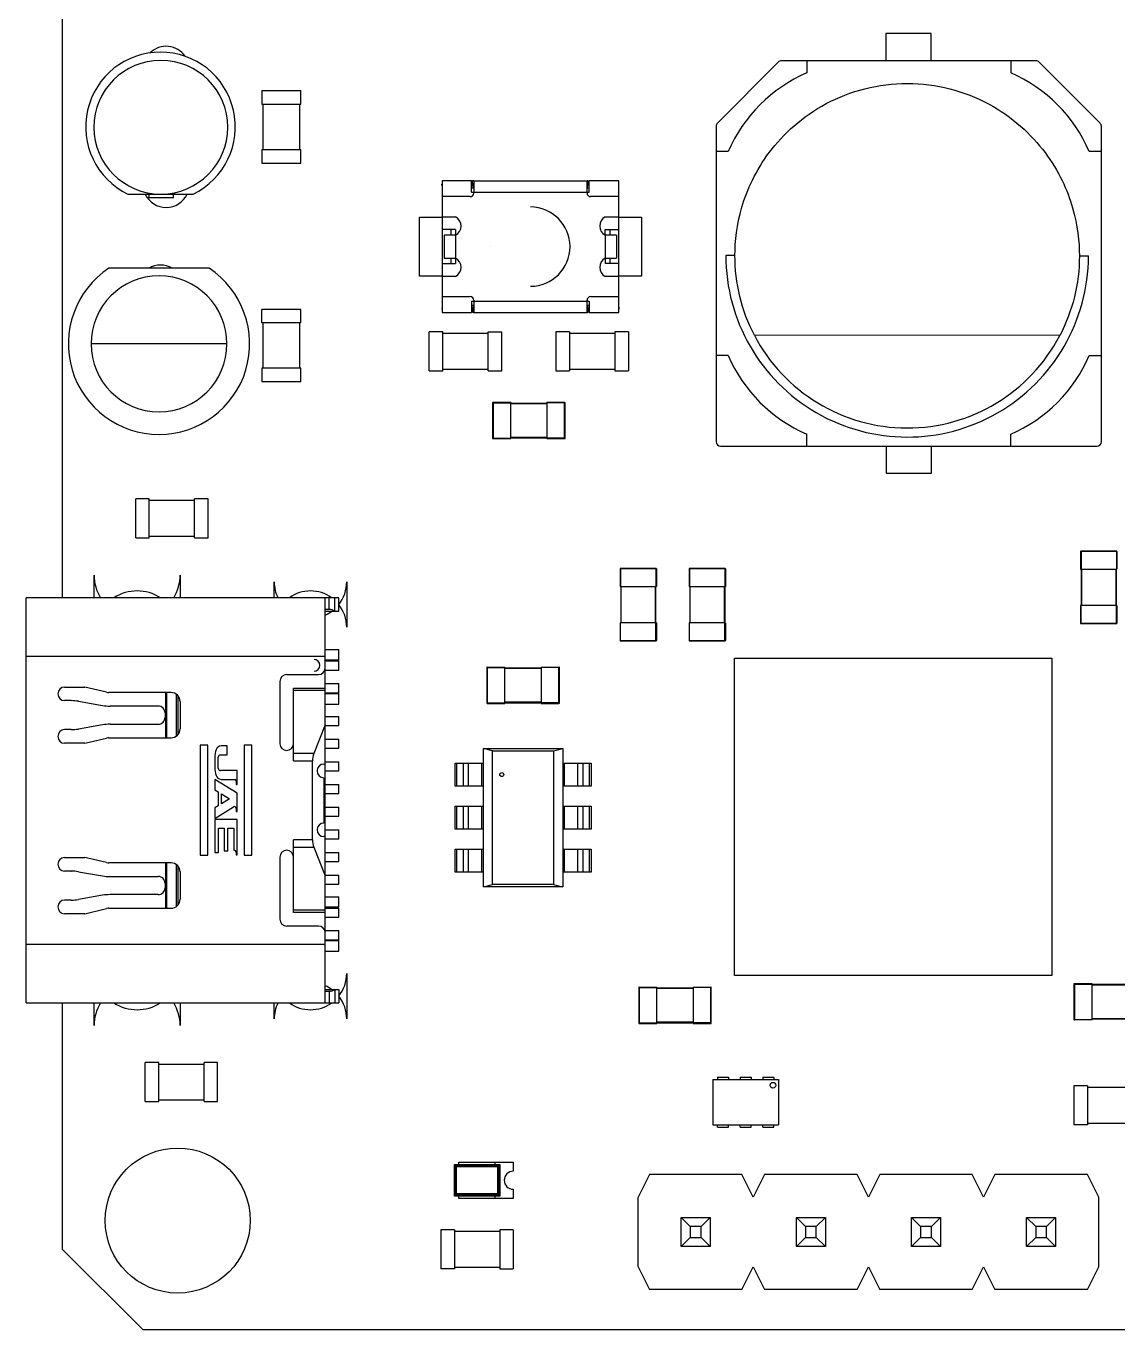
# Model space of a CAD drawing. Header units: millimetres. Extents: x -0.7 to 50.1, y 0.1 to 47.9.
# Drawn here: x -0.68 to 23.41, y 0.13 to 28.89 of the extents above; entities that cross this region are included whole.
import ezdxf

# ---------------------------------------------------------------- set-up
doc = ezdxf.new("R2010")
doc.units = ezdxf.units.MM

msp = doc.modelspace()

# ---------------------------------------------------------------- linework, layer by layer
at = {"color": 7, "linetype": 'Continuous', "lineweight": 25}
for p, q in [((0.127, 16.281), (0.127, 46.609)), ((19.294, 28.728), (18.294, 28.728)), ((18.294, 28.728), (18.294, 28.126)), ((19.294, 28.126), (19.294, 28.728)), ((15.917, 28.097), (14.575, 26.755)), ((21.604, 28.126), (15.987, 28.126)), ((16.546, 28.126), (16.546, 27.859)), ((21.046, 28.126), (21.046, 27.859)), ((23.017, 26.755), (21.675, 28.097)), ((4.523, 27.47), (4.523, 27.17)), ((4.523, 27.47), (5.383, 27.47)), ((5.383, 27.17), (5.383, 27.47)), ((4.523, 27.17), (5.383, 27.17)), ((4.553, 26.17), (4.553, 27.17)), ((5.353, 27.17), (5.353, 26.17)), ((14.546, 26.684), (14.546, 19.726)), ((23.046, 19.726), (23.046, 26.684)), ((4.523, 26.17), (4.523, 25.87)), ((4.523, 26.17), (5.383, 26.17)), ((5.383, 25.87), (5.383, 26.17)), ((14.813, 26.126), (14.546, 26.126)), ((23.046, 26.126), (22.779, 26.126)), ((4.523, 25.87), (5.383, 25.87)), ((8.498, 25.406), (8.494, 25.405)), ((8.498, 25.367), (8.494, 25.405)), ((9.148, 25.478), (8.498, 25.478)), ((8.498, 25.478), (8.498, 23.653)), ((9.148, 25.228), (9.148, 25.478)), ((9.172, 25.477), (9.148, 25.474)), ((9.148, 25.328), (9.198, 25.328)), ((9.187, 25.328), (9.172, 25.477)), ((9.198, 25.478), (11.698, 25.478)), ((9.198, 25.478), (9.198, 25.211)), ((11.698, 25.211), (11.698, 25.478)), ((11.698, 25.328), (11.748, 25.328)), ((11.709, 25.328), (11.724, 25.477)), ((11.724, 25.477), (11.748, 25.474)), ((12.398, 25.478), (11.748, 25.478)), ((11.748, 25.228), (11.748, 25.478)), ((12.398, 23.653), (12.398, 25.478)), ((12.402, 25.405), (12.398, 25.406)), ((12.398, 25.367), (12.402, 25.405)), ((1.566, 25.187), (3.008, 25.187)), ((2.037, 25.108), (2.037, 25.187)), ((2.571, 25.108), (2.037, 25.108)), ((2.571, 25.108), (2.571, 25.187)), ((9.118, 25.131), (8.498, 25.131)), ((9.148, 25.228), (11.748, 25.228)), ((12.398, 25.131), (11.778, 25.131)), ((10.448, 24.903), (10.448, 24.903)), ((7.998, 24.678), (8.498, 24.678)), ((7.998, 23.378), (7.998, 24.678)), ((8.498, 24.684), (8.798, 24.684)), ((12.098, 24.684), (12.398, 24.684)), ((12.398, 24.678), (12.898, 24.678)), ((12.898, 24.678), (12.898, 23.378)), ((8.798, 24.403), (8.498, 24.403)), ((8.798, 24.28), (8.548, 24.28)), ((8.548, 24.28), (8.548, 23.776)), ((8.698, 24.28), (8.698, 24.403)), ((8.798, 24.403), (8.798, 24.28)), ((8.798, 24.28), (8.798, 23.653)), ((12.098, 24.403), (12.398, 24.403)), ((12.098, 24.28), (12.098, 24.403)), ((12.098, 24.28), (12.098, 23.653)), ((12.348, 24.28), (12.098, 24.28)), ((12.198, 24.403), (12.198, 24.28)), ((12.348, 24.28), (12.348, 23.776)), ((9.573, 24.028), (9.573, 24.028)), ((11.323, 24.028), (11.323, 24.028)), ((8.498, 23.653), (8.798, 23.653)), ((8.498, 23.653), (8.498, 22.578)), ((8.548, 23.776), (8.798, 23.776)), ((8.698, 23.653), (8.698, 23.776)), ((12.098, 23.776), (12.348, 23.776)), ((12.398, 23.653), (12.098, 23.653)), ((12.198, 23.776), (12.198, 23.653)), ((12.398, 22.578), (12.398, 23.653)), ((14.961, 23.832), (14.761, 23.833)), ((22.561, 23.823), (22.761, 23.822)), ((3.359, 23.55), (1.148, 23.55)), ((2.254, 23.384), (2.254, 23.384)), ((8.498, 23.378), (7.998, 23.378)), ((8.798, 23.372), (8.498, 23.372)), ((12.398, 23.372), (12.098, 23.372)), ((12.898, 23.378), (12.398, 23.378)), ((8.498, 22.925), (9.118, 22.925)), ((9.148, 22.828), (9.148, 22.578)), ((9.148, 22.828), (11.748, 22.828)), ((9.198, 22.728), (9.148, 22.728)), ((9.187, 22.728), (9.172, 22.579)), ((9.198, 22.845), (9.198, 22.578)), ((11.698, 22.578), (11.698, 22.845)), ((11.748, 22.728), (11.698, 22.728)), ((11.709, 22.728), (11.724, 22.579)), ((11.748, 22.828), (11.748, 22.578)), ((11.778, 22.925), (12.398, 22.925)), ((4.523, 22.344), (4.523, 22.644)), ((5.383, 22.644), (4.523, 22.644)), ((5.383, 22.344), (5.383, 22.644)), ((8.498, 22.689), (8.494, 22.651)), ((8.498, 22.65), (8.494, 22.651)), ((8.498, 22.578), (9.148, 22.578)), ((9.172, 22.579), (9.148, 22.582)), ((9.198, 22.578), (11.698, 22.578)), ((11.748, 22.582), (11.724, 22.579)), ((11.748, 22.578), (12.398, 22.578)), ((12.398, 22.689), (12.402, 22.651)), ((12.402, 22.651), (12.398, 22.65)), ((5.383, 22.344), (4.523, 22.344)), ((4.553, 21.344), (4.553, 22.344)), ((5.353, 22.344), (5.353, 21.344)), ((3.754, 21.884), (0.754, 21.884)), ((4.254, 21.884), (4.254, 21.884)), ((8.517, 22.147), (8.217, 22.147)), ((8.217, 21.287), (8.217, 22.147)), ((8.517, 21.287), (8.517, 22.147)), ((8.517, 22.117), (9.517, 22.117)), ((9.517, 22.147), (9.817, 22.147)), ((9.517, 21.287), (9.517, 22.147)), ((9.817, 21.287), (9.817, 22.147)), ((11.311, 22.147), (11.011, 22.147)), ((11.011, 22.147), (11.011, 21.287)), ((11.311, 22.147), (11.311, 21.287)), ((11.311, 22.117), (12.311, 22.117)), ((12.611, 22.147), (12.311, 22.147)), ((12.311, 22.147), (12.311, 21.287)), ((12.611, 22.147), (12.611, 21.287)), ((22.127, 22.064), (15.39, 22.073)), ((14.813, 21.626), (14.546, 21.626)), ((22.779, 21.626), (23.046, 21.626)), ((4.523, 21.344), (4.523, 21.044)), ((5.383, 21.344), (4.523, 21.344)), ((5.383, 21.044), (5.383, 21.344)), ((9.517, 21.317), (8.517, 21.317)), ((12.311, 21.317), (11.311, 21.317)), ((5.383, 21.044), (4.523, 21.044)), ((8.217, 21.287), (8.517, 21.287)), ((9.517, 21.287), (9.817, 21.287)), ((11.011, 21.287), (11.311, 21.287)), ((12.311, 21.287), (12.611, 21.287)), ((9.614, 20.583), (10.014, 20.583)), ((9.614, 20.583), (9.614, 19.803)), ((9.624, 20.593), (9.624, 19.793)), ((9.624, 20.593), (10.014, 20.593)), ((10.014, 19.793), (10.014, 20.593)), ((10.014, 20.578), (10.814, 20.578)), ((10.014, 20.568), (10.814, 20.568)), ((10.814, 20.593), (11.204, 20.593)), ((10.814, 20.593), (10.814, 19.793)), ((11.214, 20.583), (10.814, 20.583)), ((11.204, 19.793), (11.204, 20.593)), ((11.214, 19.803), (11.214, 20.583)), ((2.254, 20.384), (2.254, 20.384)), ((2.254, 19.884), (2.254, 19.884)), ((16.546, 19.626), (16.546, 19.893)), ((21.046, 19.626), (21.046, 19.893)), ((9.614, 19.803), (10.014, 19.803)), ((9.624, 19.793), (10.014, 19.793)), ((10.814, 19.818), (10.014, 19.818)), ((10.014, 19.808), (10.814, 19.808)), ((11.214, 19.803), (10.814, 19.803)), ((10.814, 19.793), (11.204, 19.793)), ((14.646, 19.626), (22.946, 19.626)), ((18.3, 19.626), (18.3, 19.028)), ((19.3, 19.028), (19.3, 19.626)), ((18.3, 19.028), (19.3, 19.028)), ((2.04, 18.464), (1.74, 18.464)), ((1.74, 17.604), (1.74, 18.464)), ((2.04, 17.604), (2.04, 18.464)), ((2.04, 18.434), (3.04, 18.434)), ((3.34, 18.464), (3.04, 18.464)), ((3.04, 17.604), (3.04, 18.464)), ((3.34, 17.604), (3.34, 18.464)), ((1.74, 17.604), (2.04, 17.604)), ((3.04, 17.634), (2.04, 17.634)), ((3.04, 17.604), (3.34, 17.604)), ((23.387, 17.3), (22.587, 17.3)), ((22.587, 17.3), (22.587, 16.91)), ((22.597, 17.31), (22.597, 16.91)), ((23.377, 17.31), (22.597, 17.31)), ((23.377, 17.31), (23.377, 16.91)), ((23.387, 17.3), (23.387, 16.91)), ((0.821, 16.281), (0.821, 16.781)), ((2.721, 16.781), (2.721, 16.281)), ((13.227, 16.919), (12.427, 16.919)), ((12.427, 16.919), (12.427, 16.529)), ((12.437, 16.929), (12.437, 16.529)), ((13.217, 16.929), (12.437, 16.929)), ((13.217, 16.929), (13.217, 16.529)), ((13.227, 16.919), (13.227, 16.529)), ((14.751, 16.919), (13.951, 16.919)), ((13.951, 16.919), (13.951, 16.529)), ((13.961, 16.929), (13.961, 16.529)), ((14.741, 16.929), (13.961, 16.929)), ((14.741, 16.929), (14.741, 16.529)), ((14.751, 16.919), (14.751, 16.529)), ((22.587, 16.91), (23.387, 16.91)), ((22.602, 16.91), (22.602, 16.11)), ((22.612, 16.11), (22.612, 16.91)), ((23.362, 16.91), (23.362, 16.11)), ((23.372, 16.91), (23.372, 16.11)), ((4.796, 16.281), (4.796, 16.631)), ((6.396, 16.631), (6.396, 15.631)), ((12.427, 16.529), (13.227, 16.529)), ((12.442, 16.529), (12.442, 15.729)), ((12.452, 15.729), (12.452, 16.529)), ((13.202, 16.529), (13.202, 15.729)), ((13.212, 16.529), (13.212, 15.729)), ((13.951, 16.529), (14.751, 16.529)), ((13.966, 16.529), (13.966, 15.729)), ((13.976, 15.729), (13.976, 16.529)), ((14.726, 16.529), (14.726, 15.729)), ((14.736, 16.529), (14.736, 15.729)), ((6.221, 16.281), (-0.679, 16.281)), ((-0.679, 7.341), (-0.679, 16.281)), ((5.921, 7.341), (5.921, 16.281)), ((6.009, 16.031), (6.009, 16.281)), ((6.133, 15.983), (6.133, 16.281)), ((6.221, 15.981), (6.221, 16.281)), ((23.387, 16.11), (22.587, 16.11)), ((22.587, 16.11), (22.587, 15.72)), ((22.597, 15.71), (22.597, 16.11)), ((23.377, 15.71), (23.377, 16.11)), ((23.387, 16.11), (23.387, 15.72)), ((5.921, 16.031), (6.009, 16.031)), ((6.221, 15.981), (5.921, 15.981)), ((13.227, 15.729), (12.427, 15.729)), ((12.427, 15.729), (12.427, 15.339)), ((12.437, 15.329), (12.437, 15.729)), ((13.217, 15.329), (13.217, 15.729)), ((13.227, 15.729), (13.227, 15.339)), ((14.751, 15.729), (13.951, 15.729)), ((13.951, 15.729), (13.951, 15.339)), ((13.961, 15.329), (13.961, 15.729)), ((14.741, 15.329), (14.741, 15.729)), ((14.751, 15.729), (14.751, 15.339)), ((22.587, 15.72), (23.387, 15.72)), ((22.597, 15.71), (23.377, 15.71)), ((12.427, 15.339), (13.227, 15.339)), ((12.437, 15.329), (13.217, 15.329)), ((13.951, 15.339), (14.751, 15.339)), ((13.961, 15.329), (14.741, 15.329)), ((-0.679, 14.991), (5.921, 14.991)), ((5.921, 15.136), (6.221, 15.136)), ((6.221, 14.906), (6.221, 15.136)), ((6.221, 14.906), (5.921, 14.906)), ((5.921, 14.886), (6.221, 14.886)), ((5.921, 14.686), (6.221, 14.686)), ((6.221, 14.686), (6.221, 14.886)), ((9.487, 14.741), (9.887, 14.741)), ((9.487, 14.741), (9.487, 13.961)), ((9.497, 14.751), (9.497, 13.951)), ((9.497, 14.751), (9.887, 14.751)), ((9.887, 13.951), (9.887, 14.751)), ((9.887, 14.736), (10.687, 14.736)), ((9.887, 14.726), (10.687, 14.726)), ((10.687, 14.751), (11.077, 14.751)), ((10.687, 14.751), (10.687, 13.951)), ((11.087, 14.741), (10.687, 14.741)), ((11.077, 13.951), (11.077, 14.751)), ((11.087, 13.961), (11.087, 14.741)), ((14.954, 14.95), (21.954, 14.95)), ((14.954, 7.95), (14.954, 14.95)), ((21.954, 14.95), (21.954, 7.95)), ((4.921, 14.436), (4.921, 13.061)), ((5.071, 14.586), (5.771, 14.586)), ((5.921, 14.386), (6.221, 14.386)), ((6.221, 14.186), (6.221, 14.386)), ((0.171, 14.311), (0.621, 14.311)), ((1.098, 14.197), (0.621, 14.311)), ((2.521, 14.191), (1.145, 14.191)), ((2.401, 13.191), (2.401, 14.191)), ((2.42, 14.191), (2.42, 13.191)), ((2.637, 13.228), (2.637, 14.154)), ((2.669, 14.126), (2.669, 13.256)), ((5.221, 12.68), (5.221, 14.284)), ((5.221, 14.284), (5.921, 14.284)), ((5.921, 14.233), (5.221, 14.233)), ((5.921, 14.186), (6.221, 14.186)), ((5.921, 14.166), (6.221, 14.166)), ((6.221, 13.936), (6.221, 14.166)), ((0.307, 14.011), (0.171, 14.011)), ((0.307, 14.011), (0.317, 14.011)), ((0.476, 13.997), (1.007, 13.905)), ((2.237, 13.891), (1.175, 13.891)), ((2.721, 13.991), (2.721, 13.391)), ((5.921, 13.936), (6.221, 13.936)), ((9.487, 13.961), (9.887, 13.961)), ((9.497, 13.951), (9.887, 13.951)), ((10.687, 13.976), (9.887, 13.976)), ((9.887, 13.966), (10.687, 13.966)), ((11.087, 13.961), (10.687, 13.961)), ((10.687, 13.951), (11.077, 13.951)), ((2.387, 13.741), (2.387, 13.641)), ((5.921, 13.661), (6.221, 13.661)), ((6.221, 13.461), (6.221, 13.661)), ((0.307, 13.371), (0.171, 13.371)), ((0.317, 13.371), (0.307, 13.371)), ((1.007, 13.477), (0.476, 13.385)), ((1.175, 13.491), (2.237, 13.491)), ((5.921, 13.476), (5.672, 12.845)), ((5.921, 13.461), (6.221, 13.461)), ((0.621, 13.071), (0.171, 13.071)), ((0.621, 13.071), (1.098, 13.185)), ((1.145, 13.191), (2.521, 13.191)), ((3.161, 13.026), (3.161, 10.602)), ((3.332, 13.026), (3.161, 13.026)), ((3.332, 10.602), (3.332, 13.026)), ((3.759, 13.015), (3.622, 13.015)), ((3.759, 12.814), (3.759, 13.015)), ((4.13, 13.026), (4.13, 10.602)), ((4.302, 13.026), (4.13, 13.026)), ((4.302, 10.602), (4.302, 13.026)), ((5.921, 13.161), (6.221, 13.161)), ((5.921, 12.961), (6.221, 12.961)), ((6.221, 12.961), (6.221, 13.161)), ((9.614, 12.903), (9.411, 12.954)), ((9.411, 12.954), (11.163, 12.954)), ((9.411, 9.906), (9.411, 12.954)), ((10.96, 12.903), (11.163, 12.954)), ((11.163, 12.954), (11.163, 9.906)), ((3.488, 12.759), (3.488, 12.53)), ((3.56, 12.518), (3.56, 12.764)), ((3.61, 12.814), (3.759, 12.814)), ((5.672, 12.845), (5.221, 12.845)), ((5.221, 12.68), (5.641, 12.68)), ((5.641, 10.942), (5.641, 12.68)), ((5.921, 12.661), (6.221, 12.661)), ((6.221, 12.461), (6.221, 12.661)), ((9.614, 12.903), (10.96, 12.903)), ((9.614, 9.957), (9.614, 12.903)), ((10.96, 12.903), (10.96, 9.957)), ((3.975, 12.468), (3.61, 12.468)), ((3.975, 12.164), (3.975, 12.468)), ((5.891, 12.611), (5.921, 12.611)), ((5.921, 12.461), (6.221, 12.461)), ((8.788, 12.634), (9.078, 12.634)), ((8.788, 12.126), (8.788, 12.634)), ((8.821, 12.634), (8.821, 12.126)), ((8.971, 12.126), (8.971, 12.634)), ((9.078, 12.634), (9.078, 12.126)), ((9.078, 12.634), (9.411, 12.634)), ((9.379, 12.126), (9.379, 12.634)), ((11.163, 12.634), (11.496, 12.634)), ((11.195, 12.634), (11.195, 12.126)), ((11.496, 12.126), (11.496, 12.634)), ((11.496, 12.634), (11.786, 12.634)), ((11.603, 12.634), (11.603, 12.126)), ((11.753, 12.126), (11.753, 12.634)), ((11.786, 12.634), (11.786, 12.126)), ((3.975, 11.969), (3.488, 12.273)), ((3.488, 12.273), (3.488, 12.043)), ((3.622, 12.273), (3.925, 12.273)), ((3.957, 12.234), (3.957, 12.164)), ((3.957, 12.164), (3.975, 12.164)), ((5.891, 12.311), (5.891, 11.311)), ((5.921, 12.161), (6.221, 12.161)), ((6.221, 11.961), (6.221, 12.161)), ((9.078, 12.126), (8.788, 12.126)), ((9.411, 12.126), (9.078, 12.126)), ((11.496, 12.126), (11.163, 12.126)), ((11.786, 12.126), (11.496, 12.126)), ((3.488, 12.043), (3.562, 11.997)), ((3.562, 11.997), (3.562, 11.691)), ((3.631, 11.734), (3.631, 11.953)), ((3.631, 11.953), (3.807, 11.844)), ((3.807, 11.844), (3.631, 11.734)), ((3.975, 11.568), (3.975, 11.969)), ((5.921, 11.961), (6.221, 11.961)), ((3.562, 11.691), (3.488, 11.645)), ((3.488, 11.414), (3.896, 11.669)), ((3.488, 11.645), (3.488, 11.414)), ((3.957, 11.635), (3.957, 11.568)), ((3.957, 11.568), (3.975, 11.568)), ((5.921, 11.661), (6.221, 11.661)), ((6.221, 11.461), (6.221, 11.661)), ((8.788, 11.684), (9.078, 11.684)), ((8.788, 11.176), (8.788, 11.684)), ((8.821, 11.684), (8.821, 11.176)), ((8.971, 11.176), (8.971, 11.684)), ((9.078, 11.684), (9.078, 11.176)), ((9.078, 11.684), (9.411, 11.684)), ((9.379, 11.176), (9.379, 11.684)), ((11.163, 11.684), (11.496, 11.684)), ((11.195, 11.684), (11.195, 11.176)), ((11.496, 11.176), (11.496, 11.684)), ((11.496, 11.684), (11.786, 11.684)), ((11.603, 11.684), (11.603, 11.176)), ((11.753, 11.176), (11.753, 11.684)), ((11.786, 11.684), (11.786, 11.176)), ((3.488, 11.39), (3.488, 10.659)), ((3.975, 11.39), (3.488, 11.39)), ((3.975, 10.606), (3.975, 11.39)), ((5.921, 11.461), (6.221, 11.461)), ((3.57, 11.195), (3.693, 11.195)), ((3.57, 10.659), (3.57, 11.195)), ((3.693, 11.195), (3.693, 10.701)), ((3.771, 11.195), (3.906, 11.195)), ((3.771, 10.701), (3.771, 11.195)), ((3.906, 11.195), (3.906, 10.71)), ((5.641, 10.942), (5.221, 10.942)), ((5.221, 9.338), (5.221, 10.942)), ((5.921, 11.011), (5.891, 11.011)), ((5.921, 11.161), (6.221, 11.161)), ((5.921, 10.961), (6.221, 10.961)), ((6.221, 10.961), (6.221, 11.161)), ((9.078, 11.176), (8.788, 11.176)), ((9.411, 11.176), (9.078, 11.176)), ((11.496, 11.176), (11.163, 11.176)), ((11.786, 11.176), (11.496, 11.176)), ((3.488, 10.659), (3.57, 10.659)), ((3.693, 10.701), (3.771, 10.701)), ((3.957, 10.659), (3.957, 10.606)), ((5.221, 10.777), (5.672, 10.777)), ((5.672, 10.777), (5.921, 10.146)), ((5.921, 10.661), (6.221, 10.661)), ((6.221, 10.461), (6.221, 10.661)), ((8.788, 10.734), (9.078, 10.734)), ((8.788, 10.226), (8.788, 10.734)), ((8.821, 10.734), (8.821, 10.226)), ((8.971, 10.226), (8.971, 10.734)), ((9.078, 10.734), (9.411, 10.734)), ((9.078, 10.734), (9.078, 10.226)), ((9.379, 10.226), (9.379, 10.734)), ((11.163, 10.734), (11.496, 10.734)), ((11.195, 10.734), (11.195, 10.226)), ((11.496, 10.226), (11.496, 10.734)), ((11.496, 10.734), (11.786, 10.734)), ((11.603, 10.734), (11.603, 10.226)), ((11.753, 10.226), (11.753, 10.734)), ((11.786, 10.734), (11.786, 10.226)), ((0.171, 10.551), (0.621, 10.551)), ((1.098, 10.437), (0.621, 10.551)), ((2.521, 10.431), (1.145, 10.431)), ((2.401, 9.431), (2.401, 10.431)), ((2.42, 10.431), (2.42, 9.431)), ((2.637, 9.468), (2.637, 10.394)), ((2.669, 10.366), (2.669, 9.496)), ((3.161, 10.602), (3.332, 10.602)), ((3.957, 10.606), (3.975, 10.606)), ((4.13, 10.602), (4.302, 10.602)), ((4.921, 10.561), (4.921, 9.186)), ((5.921, 10.461), (6.221, 10.461)), ((0.307, 10.251), (0.171, 10.251)), ((0.307, 10.251), (0.317, 10.251)), ((0.476, 10.237), (1.007, 10.145)), ((1.175, 10.131), (2.237, 10.131)), ((2.721, 10.231), (2.721, 9.631)), ((5.921, 10.161), (6.221, 10.161)), ((6.221, 9.961), (6.221, 10.161)), ((9.078, 10.226), (8.788, 10.226)), ((9.411, 10.226), (9.078, 10.226)), ((11.496, 10.226), (11.163, 10.226)), ((11.786, 10.226), (11.496, 10.226)), ((2.387, 9.981), (2.387, 9.881)), ((5.921, 9.961), (6.221, 9.961)), ((9.411, 9.906), (9.614, 9.957)), ((11.163, 9.906), (9.411, 9.906)), ((10.96, 9.957), (9.614, 9.957)), ((10.96, 9.957), (11.163, 9.906)), ((0.307, 9.611), (0.171, 9.611)), ((0.317, 9.611), (0.307, 9.611)), ((1.007, 9.717), (0.476, 9.625)), ((2.237, 9.731), (1.175, 9.731)), ((5.921, 9.686), (6.221, 9.686)), ((6.221, 9.456), (6.221, 9.686)), ((0.621, 9.311), (0.171, 9.311)), ((0.621, 9.311), (1.098, 9.425)), ((1.145, 9.431), (2.521, 9.431)), ((5.921, 9.389), (5.221, 9.389)), ((5.921, 9.338), (5.221, 9.338)), ((6.221, 9.456), (5.921, 9.456)), ((5.921, 9.436), (6.221, 9.436)), ((5.921, 9.236), (6.221, 9.236)), ((6.221, 9.236), (6.221, 9.436)), ((5.771, 9.036), (5.071, 9.036)), ((5.921, 8.936), (6.221, 8.936)), ((6.221, 8.736), (6.221, 8.936)), ((5.921, 8.631), (-0.679, 8.631)), ((5.921, 8.736), (6.221, 8.736)), ((5.921, 8.716), (6.221, 8.716)), ((6.221, 8.486), (6.221, 8.716)), ((5.921, 8.486), (6.221, 8.486)), ((6.396, 7.991), (6.396, 6.991)), ((21.954, 7.95), (14.954, 7.95)), ((5.921, 7.641), (6.221, 7.641)), ((6.009, 7.591), (5.921, 7.591)), ((6.009, 7.591), (6.009, 7.341)), ((6.133, 7.639), (6.133, 7.341)), ((6.221, 7.641), (6.221, 7.341)), ((12.839, 7.68), (13.239, 7.68)), ((12.839, 7.68), (12.839, 6.9)), ((12.849, 7.69), (12.849, 6.89)), ((12.849, 7.69), (13.239, 7.69)), ((13.239, 6.89), (13.239, 7.69)), ((13.239, 7.675), (14.039, 7.675)), ((13.239, 7.665), (14.039, 7.665)), ((14.039, 7.69), (14.039, 6.89)), ((14.039, 7.69), (14.429, 7.69)), ((14.439, 7.68), (14.039, 7.68)), ((14.429, 6.89), (14.429, 7.69)), ((14.439, 6.9), (14.439, 7.68)), ((22.441, 7.756), (22.441, 6.976)), ((22.441, 7.756), (22.841, 7.756)), ((22.451, 7.766), (22.451, 6.966)), ((22.841, 7.766), (22.451, 7.766)), ((22.841, 6.966), (22.841, 7.766)), ((23.641, 7.751), (22.841, 7.751)), ((22.841, 7.741), (23.641, 7.741)), ((-0.679, 7.341), (6.221, 7.341)), ((0.127, 1.905), (0.127, 7.341)), ((0.821, 6.841), (0.821, 7.341)), ((2.721, 7.341), (2.721, 6.841)), ((4.796, 6.991), (4.796, 7.341)), ((14.039, 6.915), (13.239, 6.915)), ((13.239, 6.905), (14.039, 6.905)), ((22.441, 6.976), (22.841, 6.976)), ((22.841, 6.966), (22.451, 6.966)), ((23.641, 6.991), (22.841, 6.991)), ((23.641, 6.981), (22.841, 6.981)), ((12.839, 6.9), (13.239, 6.9)), ((12.849, 6.89), (13.239, 6.89)), ((14.439, 6.9), (14.039, 6.9)), ((14.039, 6.89), (14.429, 6.89)), ((2.247, 6.024), (1.947, 6.024)), ((1.947, 5.164), (1.947, 6.024)), ((2.247, 5.164), (2.247, 6.024)), ((2.247, 5.994), (3.247, 5.994)), ((3.547, 6.024), (3.247, 6.024)), ((3.247, 5.164), (3.247, 6.024)), ((3.547, 5.164), (3.547, 6.024)), ((14.475, 5.65), (15.925, 5.65)), ((14.475, 5.65), (14.475, 4.65)), ((14.58, 5.7), (14.82, 5.7)), ((14.58, 5.7), (14.58, 5.65)), ((14.82, 5.7), (14.82, 5.65)), ((15.08, 5.7), (15.08, 5.65)), ((15.08, 5.7), (15.32, 5.7)), ((15.32, 5.7), (15.32, 5.65)), ((15.58, 5.7), (15.58, 5.65)), ((15.58, 5.7), (15.82, 5.7)), ((15.82, 5.7), (15.82, 5.65)), ((15.925, 5.65), (15.925, 4.65)), ((22.741, 5.51), (22.441, 5.51)), ((22.441, 5.51), (22.441, 4.65)), ((22.741, 5.51), (22.741, 4.65)), ((22.741, 5.48), (23.741, 5.48)), ((3.247, 5.194), (2.247, 5.194)), ((1.947, 5.164), (2.247, 5.164)), ((3.247, 5.164), (3.547, 5.164)), ((14.475, 4.65), (15.925, 4.65)), ((14.58, 4.6), (14.58, 4.65)), ((14.82, 4.6), (14.82, 4.65)), ((15.08, 4.6), (15.08, 4.65)), ((15.32, 4.6), (15.32, 4.65)), ((15.58, 4.6), (15.58, 4.65)), ((15.82, 4.6), (15.82, 4.65)), ((22.741, 4.65), (22.441, 4.65)), ((23.741, 4.68), (22.741, 4.68)), ((14.58, 4.6), (14.82, 4.6)), ((15.08, 4.6), (15.32, 4.6)), ((15.58, 4.6), (15.82, 4.6)), ((8.771, 3.779), (8.799, 3.751)), ((8.771, 3.779), (9.771, 3.779)), ((8.771, 3.079), (8.771, 3.779)), ((8.799, 3.107), (8.799, 3.751)), ((8.799, 3.751), (9.743, 3.751)), ((8.871, 3.829), (10.071, 3.829)), ((8.871, 3.779), (8.871, 3.829)), ((9.671, 3.779), (9.671, 3.829)), ((9.743, 3.751), (9.771, 3.779)), ((9.743, 3.751), (9.743, 3.107)), ((9.771, 3.779), (9.771, 3.079)), ((10.071, 3.829), (10.071, 3.629)), ((8.819, 3.127), (8.819, 3.731)), ((8.819, 3.731), (9.723, 3.731)), ((9.723, 3.731), (9.723, 3.127)), ((13.077, 3.556), (12.827, 3.056)), ((15.117, 3.556), (13.077, 3.556)), ((15.367, 3.056), (15.117, 3.556)), ((15.617, 3.556), (15.367, 3.056)), ((17.657, 3.556), (15.617, 3.556)), ((17.907, 3.056), (17.657, 3.556)), ((18.157, 3.556), (17.907, 3.056)), ((20.197, 3.556), (18.157, 3.556)), ((20.447, 3.056), (20.197, 3.556)), ((20.697, 3.556), (20.447, 3.056)), ((22.737, 3.556), (20.697, 3.556)), ((22.987, 3.056), (22.737, 3.556)), ((10.071, 3.229), (10.071, 3.029)), ((8.799, 3.107), (8.771, 3.079)), ((9.771, 3.079), (8.771, 3.079)), ((9.743, 3.107), (8.799, 3.107)), ((9.723, 3.127), (8.819, 3.127)), ((8.871, 3.029), (8.871, 3.079)), ((10.071, 3.029), (8.871, 3.029)), ((9.671, 3.029), (9.671, 3.079)), ((9.743, 3.107), (9.771, 3.079)), ((12.827, 1.516), (12.827, 3.056)), ((22.987, 1.516), (22.987, 3.056)), ((13.777, 1.966), (13.777, 2.606)), ((13.777, 2.606), (13.977, 2.406)), ((13.777, 2.606), (14.417, 2.606)), ((14.217, 2.406), (14.417, 2.606)), ((14.417, 2.606), (14.417, 1.966)), ((16.317, 2.606), (16.957, 2.606)), ((16.317, 2.606), (16.517, 2.406)), ((16.317, 1.966), (16.317, 2.606)), ((16.757, 2.406), (16.957, 2.606)), ((16.957, 2.606), (16.957, 1.966)), ((18.857, 1.966), (18.857, 2.606)), ((18.857, 2.606), (19.057, 2.406)), ((18.857, 2.606), (19.497, 2.606)), ((19.297, 2.406), (19.497, 2.606)), ((19.497, 2.606), (19.497, 1.966)), ((21.397, 1.966), (21.397, 2.606)), ((21.397, 2.606), (21.597, 2.406)), ((21.397, 2.606), (22.037, 2.606)), ((21.837, 2.406), (22.037, 2.606)), ((22.037, 2.606), (22.037, 1.966)), ((8.771, 2.335), (8.471, 2.335)), ((8.471, 2.335), (8.471, 1.475)), ((8.771, 2.335), (8.771, 1.475)), ((8.771, 2.305), (9.771, 2.305)), ((10.071, 2.335), (9.771, 2.335)), ((9.771, 2.335), (9.771, 1.475)), ((10.071, 2.335), (10.071, 1.475)), ((13.977, 2.406), (13.977, 2.166)), ((14.217, 2.406), (13.977, 2.406)), ((14.217, 2.166), (14.217, 2.406)), ((16.517, 2.406), (16.517, 2.166)), ((16.757, 2.406), (16.517, 2.406)), ((16.757, 2.166), (16.757, 2.406)), ((19.057, 2.406), (19.057, 2.166)), ((19.297, 2.406), (19.057, 2.406)), ((19.297, 2.166), (19.297, 2.406)), ((21.597, 2.406), (21.597, 2.166)), ((21.837, 2.406), (21.597, 2.406)), ((21.837, 2.166), (21.837, 2.406)), ((13.977, 2.166), (13.777, 1.966)), ((13.977, 2.166), (14.217, 2.166)), ((14.217, 2.166), (14.417, 1.966)), ((16.517, 2.166), (16.317, 1.966)), ((16.517, 2.166), (16.757, 2.166)), ((16.757, 2.166), (16.957, 1.966)), ((19.057, 2.166), (18.857, 1.966)), ((19.057, 2.166), (19.297, 2.166)), ((19.297, 2.166), (19.497, 1.966)), ((21.597, 2.166), (21.397, 1.966)), ((21.597, 2.166), (21.837, 2.166)), ((21.837, 2.166), (22.037, 1.966)), ((1.905, 0.127), (0.127, 1.905)), ((14.417, 1.966), (13.777, 1.966)), ((16.957, 1.966), (16.317, 1.966)), ((19.497, 1.966), (18.857, 1.966)), ((22.037, 1.966), (21.397, 1.966)), ((8.771, 1.475), (8.471, 1.475)), ((9.771, 1.505), (8.771, 1.505)), ((9.771, 1.475), (10.071, 1.475)), ((12.827, 1.516), (13.077, 1.016)), ((15.117, 1.016), (15.367, 1.516)), ((15.367, 1.516), (15.617, 1.016)), ((17.657, 1.016), (17.907, 1.516)), ((17.907, 1.516), (18.157, 1.016)), ((20.197, 1.016), (20.447, 1.516)), ((20.447, 1.516), (20.697, 1.016)), ((22.737, 1.016), (22.987, 1.516)), ((15.117, 1.016), (13.077, 1.016)), ((17.657, 1.016), (15.617, 1.016)), ((20.197, 1.016), (18.157, 1.016)), ((22.737, 1.016), (20.697, 1.016)), ((48.641, 0.127), (1.905, 0.127))]:
    msp.add_line(p, q, dxfattribs=at)
at = {"color": 7, "linetype": 'Continuous', "lineweight": 25, "flags": 128}
for points in [[(5.921, 15.9), (5.962, 15.919), (6.062, 15.981)], [(6.062, 7.641), (5.962, 7.703), (5.921, 7.722)]]:
    msp.add_lwpolyline(points, dxfattribs=at)
at = {"color": 7, "linetype": 'Continuous', "lineweight": 25}
for centre, radius in [((9.817, 12.38), 0.0438), ((15.8, 5.525), 0.0625), ((2.667, 2.54), 1.6)]:
    msp.add_circle(centre, radius, dxfattribs=at)
for centre, radius, start, end in [((2.287, 26.671), 1.65, 295.9206, 244.0794), ((2.413, 27.94), 0.508, 34.6437, 134.0181), ((2.292, 26.663), 1.475, 90, 270), ((2.296, 26.663), 1.475, 270, 90), ((15.987, 28.026), 0.1, 90, 135), ((21.604, 28.026), 0.1, 45, 90), ((17.846, 24.826), 3.3, 113.1998, 156.8002), ((17.846, 24.826), 3.3, 113.1998, 156.8002), ((19.746, 24.826), 3.3, 23.1998, 66.8002), ((19.746, 24.826), 3.3, 23.1998, 66.8002), ((14.646, 26.684), 0.1, 135, 180), ((22.946, 26.684), 0.1, 0, 45), ((9.198, 25.228), 0.25, 90, 96), ((9.198, 25.228), 0.25, 90, 96), ((11.698, 25.228), 0.25, 84, 90), ((11.698, 25.228), 0.25, 84, 90), ((2.413, 25.4), 0.508, 204.7902, 335.2098), ((9.118, 25.211), 0.08, 270, 0), ((11.778, 25.211), 0.08, 180, 270), ((10.448, 24.028), 0.875, 270, 90), ((8.69, 24.482), 0.229, 298.1005, 61.8995), ((12.206, 24.482), 0.229, 118.1005, 241.8995), ((2.286, 23.114), 0.508, 59.2134, 120.7866), ((8.69, 23.574), 0.229, 298.1005, 61.8995), ((12.206, 23.574), 0.229, 118.1005, 241.8995), ((18.761, 23.827), 4, 179.9263, 359.9263), ((18.761, 23.827), 4, 179.9263, 359.9263), ((2.254, 21.884), 2, 123.5573, 56.4427), ((2.254, 21.884), 1.5, 90, 0), ((2.254, 21.884), 2, 270, 56.4427), ((2.254, 21.884), 1.5, 270, 90), ((9.118, 22.845), 0.08, 0, 90), ((11.778, 22.845), 0.08, 90, 180), ((9.198, 22.828), 0.25, 264, 270), ((11.698, 22.828), 0.25, 270, 276), ((18.761, 23.827), 3.8, 207.4989, 332.3536), ((17.846, 22.926), 3.3, 203.1998, 246.8002), ((19.746, 22.926), 3.3, 293.1998, 336.8002), ((9.624, 20.583), 0.01, 90, 180), ((9.624, 20.583), 0.01, 90, 180), ((11.204, 20.583), 0.01, 0, 90), ((11.204, 20.583), 0.01, 0, 90), ((9.624, 19.803), 0.01, 215.5477, 270), ((11.204, 19.803), 0.01, 270, 0), ((14.646, 19.726), 0.1, 180, 270), ((14.646, 19.726), 0.1, 180, 270), ((22.946, 19.726), 0.1, 270, 0), ((22.946, 19.726), 0.1, 270, 0), ((22.597, 17.3), 0.01, 125.5477, 180), ((23.377, 17.3), 0.01, 0, 90), ((23.377, 17.3), 0.01, 0, 90), ((1.771, 16.781), 0.95, 180, 211.7568), ((1.771, 16.781), 0.95, 328.2432, 0), ((12.437, 16.919), 0.01, 90, 180), ((13.217, 16.919), 0.01, 0, 90), ((13.217, 16.919), 0.01, 0, 90), ((13.961, 16.919), 0.01, 125.5477, 180), ((14.741, 16.919), 0.01, 0, 90), ((14.741, 16.919), 0.01, 0, 90), ((1.771, 15.481), 0.95, 57.3632, 122.6368), ((5.596, 16.631), 0.8, 180, 205.9444), ((5.596, 15.631), 0.8, 54.341, 125.659), ((5.596, 16.631), 0.8, 321.3754, 0), ((5.596, 15.631), 0.8, 0, 38.6246), ((22.597, 15.72), 0.01, 180, 270), ((23.377, 15.72), 0.01, 270, 0), ((23.377, 15.72), 0.01, 270, 0), ((12.437, 15.339), 0.01, 180, 270), ((13.217, 15.339), 0.01, 270, 0), ((13.217, 15.339), 0.01, 270, 0), ((13.961, 15.339), 0.01, 180, 270), ((14.741, 15.339), 0.01, 270, 0), ((14.741, 15.339), 0.01, 270, 0), ((5.674, 14.79), 0.131, 270, 90), ((5.771, 14.736), 0.15, 270, 0), ((9.497, 14.741), 0.01, 90, 180), ((9.497, 14.741), 0.01, 90, 180), ((11.077, 14.741), 0.01, 0, 90), ((11.077, 14.741), 0.01, 0, 90), ((5.071, 14.436), 0.15, 90, 180), ((0.171, 14.161), 0.15, 90, 270), ((1.145, 14.391), 0.2, 256.5043, 270), ((2.521, 13.991), 0.2, 0, 90), ((0.307, 13.016), 0.995, 80.2481, 89.418), ((1.175, 14.886), 0.995, 260.2474, 270.0002), ((9.497, 13.961), 0.01, 215.5477, 270), ((11.077, 13.961), 0.01, 270, 0), ((0.171, 13.221), 0.15, 90, 270), ((0.307, 14.366), 0.995, 270.5815, 279.7525), ((1.175, 12.496), 0.995, 90.0004, 99.752), ((2.521, 13.391), 0.2, 270, 0), ((1.145, 12.991), 0.2, 90, 103.4957), ((5.071, 13.061), 0.15, 180, 0), ((3.61, 12.764), 0.05, 90, 180), ((6.091, 12.68), 0.45, 158.4917, 180), ((3.61, 12.518), 0.05, 180, 270), ((5.891, 12.461), 0.15, 90, 270), ((3.917, 12.234), 0.04, 0, 79.4882), ((3.917, 11.635), 0.04, 0, 122.0139), ((5.891, 11.161), 0.15, 90, 270), ((6.091, 10.942), 0.45, 180, 201.5083), ((3.906, 10.659), 0.051, 0, 90), ((5.071, 10.561), 0.15, 0, 180), ((0.171, 10.401), 0.15, 90, 270), ((1.145, 10.631), 0.2, 256.5043, 270), ((2.521, 10.231), 0.2, 0, 90), ((0.307, 9.256), 0.995, 80.2481, 89.418), ((1.175, 11.126), 0.995, 260.2474, 270.0002), ((0.171, 9.461), 0.15, 90, 270), ((0.307, 10.606), 0.995, 270.5815, 279.7525), ((1.175, 8.736), 0.995, 90.0004, 99.752), ((2.521, 9.631), 0.2, 270, 0), ((1.145, 9.231), 0.2, 90, 103.4957), ((5.071, 9.186), 0.15, 180, 270), ((5.771, 8.886), 0.15, 0, 90), ((5.596, 7.991), 0.8, 321.3754, 0), ((5.596, 6.991), 0.8, 0, 38.6246), ((12.849, 7.68), 0.01, 90, 180), ((12.849, 7.68), 0.01, 90, 180), ((14.429, 7.68), 0.01, 0, 90), ((14.429, 7.68), 0.01, 0, 90), ((22.451, 7.756), 0.01, 90, 180), ((1.771, 6.841), 0.95, 148.2433, 180), ((1.771, 8.141), 0.95, 237.3633, 302.6367), ((1.771, 6.841), 0.95, 0, 31.7567), ((5.596, 6.991), 0.8, 154.0555, 180), ((5.596, 7.991), 0.8, 234.3408, 305.6592), ((22.451, 6.976), 0.01, 180, 270), ((22.451, 6.976), 0.01, 180, 270), ((12.849, 6.9), 0.01, 215.5477, 270), ((14.429, 6.9), 0.01, 270, 0), ((10.071, 3.429), 0.2, 90, 270)]:
    msp.add_arc(centre, radius, start, end, dxfattribs=at)
for points, knots in [([(14.961, 23.832), (14.962, 24.149), (15.001, 24.507), (15.228, 25.285), (15.42, 25.706), (15.876, 26.314), (16.057, 26.511), (16.476, 26.876), (16.714, 27.043), (17.24, 27.323), (17.528, 27.435), (18.133, 27.588), (18.449, 27.628), (19.083, 27.627), (19.399, 27.586), (20.003, 27.432), (20.291, 27.319), (20.816, 27.037), (21.055, 26.87), (21.472, 26.504), (21.652, 26.306), (22.108, 25.698), (22.298, 25.276), (22.523, 24.497), (22.562, 24.139), (22.561, 23.823)], [0, 0, 0, 0, 0.125, 0.125, 0.25, 0.25, 0.3125, 0.3125, 0.375, 0.375, 0.4375, 0.4375, 0.5, 0.5, 0.5625, 0.5625, 0.625, 0.625, 0.6875, 0.6875, 0.75, 0.75, 0.875, 0.875, 1, 1, 1, 1]), ([(15.39, 22.073), (15.251, 22.341), (15.142, 22.629), (14.997, 23.224), (14.961, 23.53), (14.961, 23.832)], [0, 0, 0, 0, 0.5, 0.5, 1, 1, 1, 1]), ([(22.561, 23.823), (22.561, 23.521), (22.524, 23.214), (22.377, 22.62), (22.267, 22.332), (22.127, 22.064)], [0, 0, 0, 0, 0.5, 0.5, 1, 1, 1, 1]), ([(9.614, 19.803), (9.614, 19.803), (9.614, 19.802), (9.614, 19.802), (9.614, 19.801), (9.615, 19.799), (9.615, 19.798), (9.616, 19.797), (9.616, 19.797)], [0, 0, 0, 0, 0.086898, 0.1786965, 0.3856885, 0.6354607, 0.9346386, 1, 1, 1, 1]), ([(11.208, 19.794), (11.208, 19.794), (11.209, 19.794), (11.21, 19.795), (11.212, 19.797), (11.213, 19.798), (11.214, 19.8), (11.214, 19.801), (11.214, 19.802), (11.214, 19.803), (11.214, 19.803)], [0, 0, 0, 0, 0.0453159, 0.2324276, 0.4119152, 0.5807796, 0.7353844, 0.874086, 0.9383888, 1, 1, 1, 1]), ([(22.597, 17.31), (22.597, 17.31), (22.596, 17.31), (22.596, 17.31), (22.595, 17.31), (22.593, 17.309), (22.592, 17.309), (22.591, 17.308), (22.591, 17.308)], [0, 0, 0, 0, 0.086898, 0.178697, 0.385688, 0.635461, 0.934639, 1, 1, 1, 1]), ([(12.437, 16.929), (12.437, 16.929), (12.437, 16.929), (12.437, 16.929), (12.436, 16.929), (12.436, 16.929), (12.435, 16.929), (12.433, 16.928), (12.431, 16.927), (12.429, 16.926), (12.428, 16.924), (12.428, 16.923)], [0, 0, 0, 0, 0.019238, 0.040951, 0.067416, 0.10065, 0.193803, 0.332854, 0.528975, 0.78975, 1, 1, 1, 1]), ([(13.961, 16.929), (13.961, 16.929), (13.96, 16.929), (13.96, 16.929), (13.959, 16.929), (13.957, 16.928), (13.956, 16.928), (13.955, 16.927), (13.955, 16.927)], [0, 0, 0, 0, 0.086898, 0.178697, 0.385688, 0.635461, 0.934639, 1, 1, 1, 1]), ([(22.588, 15.716), (22.588, 15.716), (22.588, 15.715), (22.589, 15.714), (22.591, 15.712), (22.592, 15.711), (22.594, 15.71), (22.595, 15.71), (22.596, 15.71), (22.597, 15.71), (22.597, 15.71)], [0, 0, 0, 0, 0.0453159, 0.2324276, 0.4119152, 0.5807796, 0.7353844, 0.874086, 0.9383888, 1, 1, 1, 1]), ([(12.428, 15.335), (12.428, 15.335), (12.428, 15.334), (12.429, 15.333), (12.431, 15.331), (12.432, 15.33), (12.434, 15.329), (12.435, 15.329), (12.436, 15.329), (12.437, 15.329), (12.437, 15.329)], [0, 0, 0, 0, 0.045316, 0.232428, 0.411915, 0.58078, 0.735384, 0.874086, 0.938389, 1, 1, 1, 1]), ([(13.952, 15.335), (13.952, 15.335), (13.952, 15.334), (13.953, 15.333), (13.955, 15.331), (13.956, 15.33), (13.958, 15.329), (13.959, 15.329), (13.96, 15.329), (13.961, 15.329), (13.961, 15.329)], [0, 0, 0, 0, 0.045316, 0.232428, 0.411915, 0.58078, 0.735384, 0.874086, 0.938389, 1, 1, 1, 1]), ([(2.387, 13.741), (2.387, 13.776), (2.372, 13.818), (2.314, 13.876), (2.273, 13.891), (2.237, 13.891)], [0, 0, 0, 0, 0.5, 0.5, 1, 1, 1, 1]), ([(9.487, 13.961), (9.487, 13.961), (9.487, 13.96), (9.487, 13.96), (9.487, 13.959), (9.488, 13.957), (9.488, 13.956), (9.489, 13.955), (9.489, 13.955)], [0, 0, 0, 0, 0.086898, 0.178697, 0.385688, 0.635461, 0.934639, 1, 1, 1, 1]), ([(11.081, 13.952), (11.081, 13.952), (11.082, 13.952), (11.083, 13.953), (11.085, 13.955), (11.086, 13.956), (11.087, 13.958), (11.087, 13.959), (11.087, 13.96), (11.087, 13.961), (11.087, 13.961)], [0, 0, 0, 0, 0.045316, 0.232428, 0.411915, 0.58078, 0.735384, 0.874086, 0.938389, 1, 1, 1, 1]), ([(2.237, 13.491), (2.273, 13.491), (2.314, 13.506), (2.372, 13.564), (2.387, 13.606), (2.387, 13.641)], [0, 0, 0, 0, 0.5, 0.5, 1, 1, 1, 1]), ([(2.387, 9.981), (2.387, 10.016), (2.372, 10.058), (2.314, 10.116), (2.273, 10.131), (2.237, 10.131)], [0, 0, 0, 0, 0.5, 0.5, 1, 1, 1, 1]), ([(2.237, 9.731), (2.273, 9.731), (2.314, 9.746), (2.372, 9.804), (2.387, 9.846), (2.387, 9.881)], [0, 0, 0, 0, 0.5, 0.5, 1, 1, 1, 1]), ([(22.448, 7.765), (22.447, 7.765), (22.445, 7.764), (22.443, 7.763), (22.442, 7.761), (22.442, 7.759), (22.441, 7.758), (22.441, 7.757), (22.441, 7.757), (22.441, 7.756), (22.441, 7.756), (22.441, 7.756), (22.441, 7.756)], [0, 0, 0, 0, 0.182432, 0.383424, 0.559204, 0.708299, 0.772354, 0.829192, 0.879186, 0.923262, 0.962913, 1, 1, 1, 1]), ([(12.839, 6.9), (12.839, 6.9), (12.839, 6.9), (12.839, 6.899), (12.84, 6.898), (12.84, 6.896), (12.841, 6.895), (12.841, 6.894), (12.841, 6.894)], [0, 0, 0, 0, 0.086898, 0.178697, 0.385688, 0.635461, 0.934639, 1, 1, 1, 1]), ([(14.433, 6.891), (14.433, 6.891), (14.434, 6.891), (14.436, 6.892), (14.437, 6.894), (14.438, 6.895), (14.439, 6.897), (14.439, 6.898), (14.439, 6.899), (14.439, 6.9), (14.439, 6.9)], [0, 0, 0, 0, 0.045316, 0.232428, 0.411915, 0.58078, 0.735384, 0.874086, 0.938389, 1, 1, 1, 1])]:
    msp.add_open_spline(points, degree=3, knots=knots, dxfattribs=at)
for points in [[(6.009, 16.031), (6.047, 16.031), (6.085, 16.018), (6.133, 15.983)], [(6.133, 15.983), (6.134, 15.983), (6.135, 15.982), (6.136, 15.981)], [(3.622, 13.015), (3.571, 13.009), (3.494, 12.948), (3.488, 12.805), (3.488, 12.759)], [(3.488, 12.53), (3.488, 12.484), (3.494, 12.34), (3.571, 12.28), (3.622, 12.273)], [(6.133, 7.639), (6.085, 7.604), (6.047, 7.591), (6.009, 7.591)], [(6.136, 7.641), (6.135, 7.64), (6.134, 7.639), (6.133, 7.639)], [(8.799, 3.751), (8.8, 3.75), (8.81, 3.74), (8.819, 3.731)], [(9.723, 3.731), (9.732, 3.74), (9.742, 3.75), (9.743, 3.751)], [(8.819, 3.127), (8.81, 3.118), (8.8, 3.108), (8.799, 3.107)], [(9.723, 3.127), (9.732, 3.118), (9.742, 3.108), (9.743, 3.107)]]:
    msp.add_open_spline(points, degree=3, dxfattribs=at)

doc.saveas('drawing.dxf')
